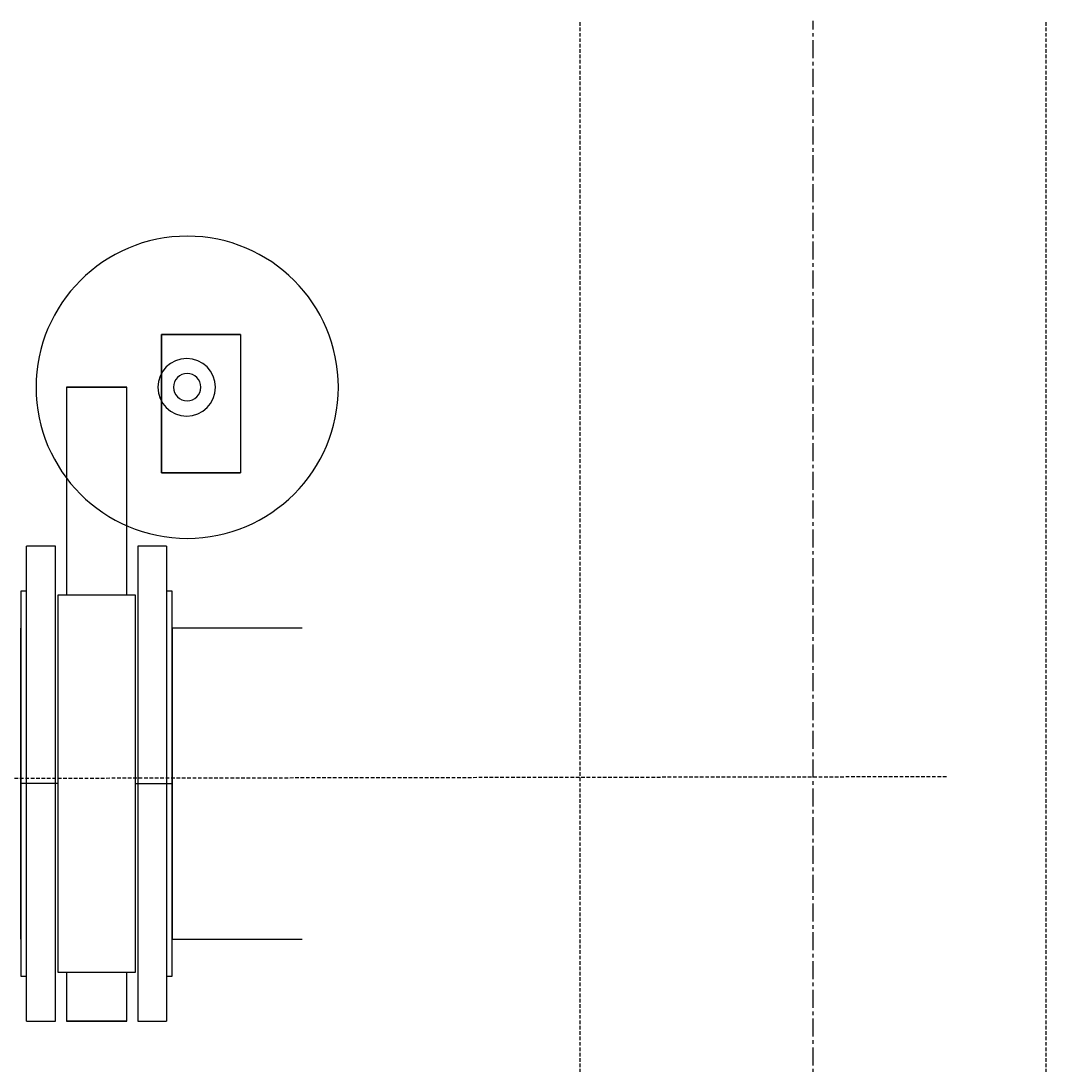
# Model space of a CAD drawing. Extents: x -76427 to 292734, y -42117 to 131250.
# Drawn here: x 9775 to 10487, y 11726 to 12452 of the extents above; entities that cross this region are included whole.
import ezdxf

# ---------------------------------------------------------------- set-up
doc = ezdxf.new("R2010")
doc.units = 0
doc.header["$LTSCALE"] = 10
doc.linetypes.add('XFM7P10PV$0$CENTER', pattern=[2, 1.25, -0.25, 0.25, -0.25])
doc.linetypes.add('XFM7P10PV$0$HIDDEN', pattern=[0.375, 0.25, -0.125])
doc.layers.add('XFM7P10PV$0$U-PV', color=252, linetype='Continuous', lineweight=30)
doc.layers.add('XFM7P10PV$0$U-PV-PIPE-SUS', color=252, linetype='Continuous')

# ---------------------------------------------------------------- blocks, each defined once
blk = doc.blocks.new('XFM7P10PV$0$蝶閥-夾式-齒輪式 - 200 mm-V231-CUB_L40')
at = {"color": 0}
for p, q in [((131065.03, -106777.23), (131120.03, -106777.23)), ((131120.03, -106777.23), (131065.03, -106777.23)), ((131065.03, -106873.23), (131065.03, -106777.23)), ((131065.03, -106777.23), (131065.03, -106873.23)), ((131120.03, -106777.23), (131120.03, -106873.23)), ((131120.03, -106777.23), (131120.03, -106873.23)), ((130999.03, -106813.83), (130999.03, -106958.33)), ((130999.03, -106813.83), (131041.03, -106813.83)), ((131041.03, -106813.83), (130999.03, -106813.83)), ((131041.03, -106958.33), (131041.03, -106813.83)), ((131065.03, -106873.23), (131120.03, -106873.23)), ((131120.03, -106873.23), (131065.03, -106873.23)), ((131047.03, -106958.33), (130993.03, -106958.33)), ((130993.03, -107220.33), (131047.03, -107220.33)), ((130999.03, -107220.33), (130999.03, -107254.33)), ((131041.03, -107254.33), (131041.03, -107220.33)), ((130999.03, -107254.33), (131041.03, -107254.33)), ((131041.03, -107254.33), (130999.03, -107254.33))]:
    blk.add_line(p, q, dxfattribs=at)
for p, q in [((130993.03, -106958.33), (130993.03, -107220.33)), ((131047.03, -107220.33), (131047.03, -106958.33))]:
    blk.add_line(p, q)
for centre, radius, start, end in [((131083.03, -106813.83), 105, 0, 180), ((131083.03, -106813.83), 105, 0, 180), ((131082.64, -106813.83), 20, 0, 180), ((131082.64, -106813.83), 20, 0, 180), ((131083.03, -106813.83), 9.5, 0, 180), ((131083.03, -106813.83), 9.5, 0, 180), ((131083.03, -106813.83), 105, 180, 0), ((131083.03, -106813.83), 105, 180, 0), ((131082.64, -106813.83), 20, 180, 0), ((131082.64, -106813.83), 20, 180, 0), ((131083.03, -106813.83), 9.5, 180, 0), ((131083.03, -106813.83), 9.5, 180, 0)]:
    blk.add_arc(centre, radius, start, end, dxfattribs=at)
blk = doc.blocks.new('XFM7P10PV$0$法蘭 - JIS 10K - 標準-V232-CUB_L40')
at = {"color": 0}
for p, q in [((131068.62, -106924.33), (131048.62, -106924.33)), ((131072.62, -106955.63), (131068.62, -106955.63)), ((131068.62, -107223.03), (131072.62, -107223.03)), ((131048.62, -107254.33), (131068.62, -107254.33))]:
    blk.add_line(p, q, dxfattribs=at)
for p, q in [((131048.62, -106924.33), (131048.62, -107254.33)), ((131068.62, -106924.33), (131068.62, -107254.33)), ((131072.62, -107223.03), (131072.62, -106955.63))]:
    blk.add_line(p, q)
blk = doc.blocks.new('XFM7P10PV')
at = {"layer": 'XFM7P10PV$0$U-PV', "color": 253, "linetype": 'XFM7P10PV$0$HIDDEN'}
for p, q in [((10163.1, 7205.94), (10163.1, 12451.86)), ((10486.95, 7205.94), (10486.95, 12451.86)), ((10417.7, 11926.5, 0), (7785.74, 11921.74))]:
    blk.add_line(p, q, dxfattribs=at)
at = {"layer": 'XFM7P10PV$0$U-PV', "color": 1, "linetype": 'XFM7P10PV$0$CENTER'}
blk.add_line((10325.02, 7205.94), (10325.02, 12451.86), dxfattribs=at)
at = {"layer": 'XFM7P10PV$0$U-PV', "color": 3}
for p, q in [((9774.59, 11921.74, 0), (9774.59, 12029.89, 0)), ((9774.59, 12029.89, 0), (9774.59, 11921.74, 0)), ((9879.77, 12029.89, 0), (9879.77, 11921.74, 0)), ((9879.77, 11921.74, 0), (9879.77, 12029.89, 0)), ((9800.18, 11921.74, 0), (9774.59, 11921.74, 0)), ((9774.59, 11813.59, 0), (9774.59, 11921.74, 0)), ((9774.59, 11921.74, 0), (9774.59, 11813.59, 0)), ((9854.18, 11921.74, 0), (9879.77, 11921.74, 0)), ((9879.77, 11921.74, 0), (9879.77, 11813.59, 0)), ((9879.77, 11813.59, 0), (9879.77, 11921.74, 0))]:
    blk.add_line(p, q, dxfattribs=at)
at = {"layer": 'XFM7P10PV$0$U-PV-PIPE-SUS'}
for p, q in [((9969.97, 12029.89, 0), (9879.77, 12029.89, 0)), ((9879.77, 11813.59, 0), (9969.97, 11813.59, 0))]:
    blk.add_line(p, q, dxfattribs=at)
at = {"layer": 'XFM7P10PV$0$U-PV', "color": 3}
for name in ['XFM7P10PV$0$蝶閥-夾式-齒輪式 - 200 mm-V231-CUB_L40', 'XFM7P10PV$0$法蘭 - JIS 10K - 標準-V232-CUB_L40']:
    blk.add_blockref(name, (-121192.85, 119011.07, 0), dxfattribs=at)
at = {"layer": 'XFM7P10PV$0$U-PV', "color": 3, "rotation": 180}
blk.add_blockref('XFM7P10PV$0$法蘭 - JIS 10K - 標準-V232-CUB_L40', (140847.21, -95167.6, 0), dxfattribs=at)

msp = doc.modelspace()

# ---------------------------------------------------------------- block references
msp.add_blockref('XFM7P10PV', (0, 0))

doc.saveas('drawing.dxf')
